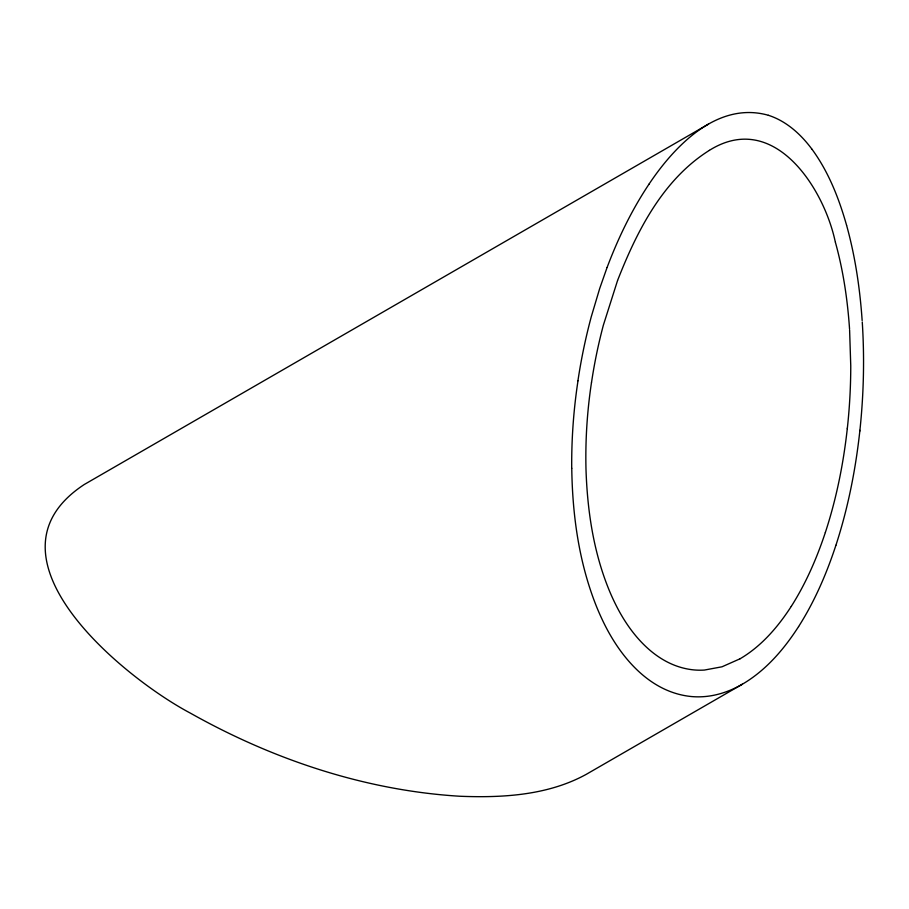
<?xml version="1.0" encoding="UTF-8"?>
<svg xmlns="http://www.w3.org/2000/svg" width="909" height="909" viewBox="0 0 909 909"><rect width="100%" height="100%" fill="white"/><g stroke="black" fill="none" stroke-linecap="round" stroke-linejoin="round"><path stroke-width="1.36" d="M859.937 430.014C863.72 394.165 864.584 357.987 862.255 322.002M847.37 427.957L847.381 427.832A1731.463 999.65 0 0 0 850.756 365.804L849.597 329.808M859.903 430.309L859.812 431.116M847.358 428.094L847.279 428.753M859.812 431.184C855.585 469.828 847.983 508.176 835.95 545.173M847.268 428.878C843.37 464.022 836.371 498.882 825.338 532.504M591.486 382.609L591.361 383.393A1489.237 859.8 0 0 0 585.975 468.749C587.271 509.949 593.35 551.547 609.03 589.884A539.355 311.389 0 0 0 616.347 605.849C631.766 636.402 657.957 666.49 694.067 669.933A40.098 23.145 0 0 0 704.361 670.069L721.996 666.797L740.017 658.809M577.931 380.78L578.067 379.905A1652.073 953.814 0 0 1 591.27 316.741L599.69 288.517L607.053 267.564M835.894 545.32C826.588 573.659 814.68 601.303 798.636 626.528M825.292 532.64C816.748 558.376 805.84 583.476 791.262 606.394M617.541 280.563L603.349 325.229A1503.997 868.322 0 0 0 591.498 382.609M617.609 280.392C636.97 230.943 663.002 179.459 709.372 150.36M607.121 267.382C618.109 238.306 631.675 210.081 648.981 184.209M798.568 626.631C783.99 649.276 765.855 670.467 742.38 684.204M791.194 606.496C777.877 627.051 761.39 646.254 740.062 658.786M649.015 184.141C674.603 145.929 717.474 100.956 768.23 115.238M708.509 124.101L84.242 484.52C-25.577 556.638 124.328 678.194 190.322 713.099C272.78 759.492 365.157 790.523 459.943 796.25C502.722 797.943 547.934 795.375 586.237 774.354L742.323 684.238C730.325 691.17 716.883 695.839 702.998 696.703A44.53 25.713 0 0 1 691.613 696.567C648.787 692.453 618.847 655.446 601.883 618.87A625.403 361.078 0 0 1 596.338 606.121C578.919 562.444 572.42 515.096 571.761 468.294M709.429 150.326C773.729 110.046 823.895 187.72 835.291 241.964L835.314 242.033M768.366 115.273C786.285 121.022 800.795 134.202 811.851 149.065M811.987 149.246C828.61 171.903 838.973 198.469 846.597 225.33M835.405 242.351L835.428 242.419C843.234 270.552 847.518 299.584 849.529 328.694L849.54 328.876M846.643 225.5C855.233 256.508 859.937 288.494 862.152 320.559M571.716 468.294A1640.131 946.917 0 0 1 577.999 380.78"/></g></svg>
